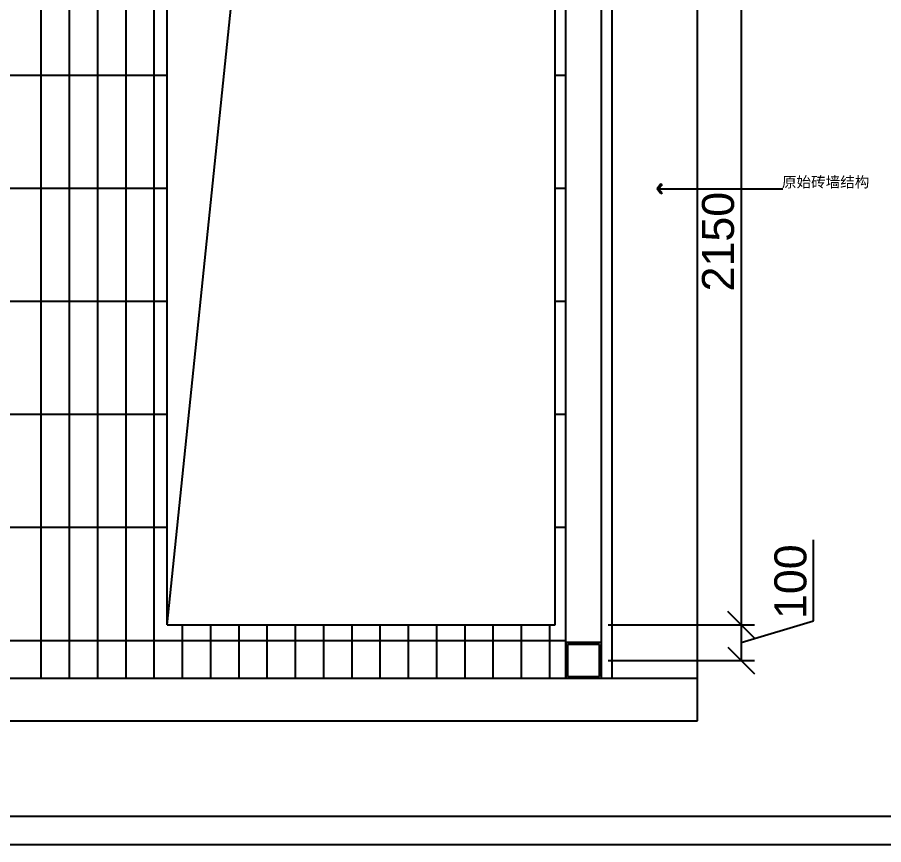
# Model space of a CAD drawing. Header units: inches. Extents: x -138455 to 599497, y -747149 to 13167.
# Drawn here: x 193965 to 196400, y -682794 to -680471 of the extents above; entities that cross this region are included whole.
import ezdxf

# ---------------------------------------------------------------- set-up
doc = ezdxf.new("R2010")
doc.units = ezdxf.units.IN
doc.header["$MEASUREMENT"] = 0
doc.layers.add('4-插座', color=20, linetype='Continuous')
doc.layers.add('标准图块', color=2, linetype='Continuous')
doc.styles.add('MtXpl_', font='')
doc.styles.get("Standard").update_dxf_attribs({"font": 'arial.ttf'})
doc.styles.get('MtXpl_').set_extended_font_data('SimSun')

msp = doc.modelspace()

# ---------------------------------------------------------------- linework, layer by layer
at = {"color": 255}
for p, q in [((195773.9, -680938), (195763, -680952.4)), ((195777.4, -680940.9), (195766.7, -680952.4)), ((195777.4, -680940.9), (195773.9, -680938)), ((195773.9, -680966.8), (195763, -680952.4)), ((195766.7, -680952.4), (195784.3, -680952.4)), ((195777.4, -680963.9), (195766.7, -680952.4)), ((195777.4, -680963.9), (195773.9, -680966.8)), ((197592.9, -682715.3), (191112, -682715.3))]:
    msp.add_line(p, q, dxfattribs=at)
at = {"color": 255, "linetype": 'ByBlock'}
for p, q in [((195961.9, -682139.3), (196036.9, -682214.3)), ((196036.9, -682214.3), (195961.9, -682139.3)), ((195961.9, -682239.3), (196036.9, -682314.3))]:
    msp.add_line(p, q, dxfattribs=at)
at = {"color": 255, "lineweight": -2}
msp.add_line((197672, -682794.4), (191033, -682794.4), dxfattribs=at)
at = {"color": 255}
for points in [[(195777.4, -680940.9), (195773.9, -680938), (195766.7, -680952.4), (195763, -680952.4)], [(195777.4, -680963.9), (195773.9, -680966.8), (195766.7, -680952.4), (195763, -680952.4)]]:
    msp.add_solid(points, dxfattribs=at)
at = {"layer": '4-插座', "color": 255, "linetype": 'ByBlock', "ltscale": 20}
for p, q in [((195876.4, -682446.8), (195876.4, -678606.8)), ((195606.4, -682326.8), (195606.4, -678726.8)), ((195636.4, -682326.8), (195636.4, -678726.8)), ((195999.4, -680026.8), (195999.4, -682176.8)), ((194386.4, -682176.8), (194584.1, -680262.8)), ((195773, -680952.4), (196116.6, -680952.4)), ((196202.9, -682165.8), (196202.9, -681938.2)), ((194386.4, -682176.8), (195476.4, -682176.8)), ((195625.2, -682176.8), (196036.9, -682176.8)), ((195625.2, -682176.8), (196036.9, -682176.8)), ((195999.4, -682226.8), (196202.9, -682165.8)), ((195999.4, -682176.8), (195999.4, -682276.8)), ((195606.4, -682226.8), (195506.4, -682226.8)), ((195506.4, -682226.8), (195506.4, -682326.8)), ((195601.4, -682231.8), (195511.4, -682231.8)), ((195511.4, -682231.8), (195511.4, -682321.8)), ((195601.4, -682321.8), (195601.4, -682231.8)), ((195606.4, -682326.8), (195606.4, -682226.8)), ((195625.2, -682276.8), (196036.9, -682276.8)), ((191506.4, -682326.8), (195876.4, -682326.8)), ((195506.4, -682326.8), (195606.4, -682326.8)), ((195511.4, -682321.8), (195601.4, -682321.8)), ((191506.4, -682446.8), (195876.4, -682446.8))]:
    msp.add_line(p, q, dxfattribs=at)
at = {"layer": '4-插座', "color": 255, "linetype": 'Continuous', "ltscale": 20}
for p, q in [((194270.8, -682326.8), (194270.8, -678970.6)), ((194350.2, -682326.8), (194350.2, -678968.8)), ((194032.7, -682326.8), (194032.7, -678976.3)), ((194112, -682326.8), (194112, -678974.4)), ((194191.4, -682326.8), (194191.4, -678972.5)), ((194386.4, -680634), (191606.4, -680634)), ((195506.4, -680634), (195476.4, -680634)), ((194386.4, -680951.5), (191606.4, -680951.5)), ((195506.4, -680951.5), (195476.4, -680951.5)), ((194386.4, -681269), (191606.4, -681269)), ((195506.4, -681269), (195476.4, -681269)), ((194386.4, -681586.5), (191606.4, -681586.5)), ((195506.4, -681586.5), (195476.4, -681586.5)), ((194386.4, -681904), (191606.4, -681904)), ((195506.4, -681904), (195476.4, -681904)), ((194429.5, -682326.8), (194429.5, -682176.8)), ((194508.9, -682326.8), (194508.9, -682176.8)), ((194588.3, -682326.8), (194588.3, -682176.8)), ((194667.7, -682326.8), (194667.7, -682176.8)), ((194747, -682326.8), (194747, -682176.8)), ((194826.4, -682326.8), (194826.4, -682176.8)), ((194905.8, -682326.8), (194905.8, -682176.8)), ((194985.2, -682326.8), (194985.2, -682176.8)), ((195064.5, -682326.8), (195064.5, -682176.8)), ((195143.9, -682326.8), (195143.9, -682176.8)), ((195223.3, -682326.8), (195223.3, -682176.8)), ((195302.7, -682326.8), (195302.7, -682176.8)), ((195382, -682326.8), (195382, -682176.8)), ((195461.4, -682326.8), (195461.4, -682176.8)), ((195506.4, -682221.5), (191606.4, -682221.5))]:
    msp.add_line(p, q, dxfattribs=at)
at = {"layer": '标准图块', "color": 255, "linetype": 'ByBlock', "ltscale": 20}
for p, q in [((195506.4, -682326.8), (195506.4, -678841.2)), ((194386.4, -682176.8), (194386.4, -680026.8)), ((195476.4, -682176.8), (195476.4, -680026.8))]:
    msp.add_line(p, q, dxfattribs=at)

# ---------------------------------------------------------------- texts
at = {"layer": '4-插座', "color": 255, "style": 'MtXpl_'}
msp.add_text('原始砖墙结构', height=30, dxfattribs=at).set_placement((196113.9, -680948.2))
at = {"layer": '4-插座', "color": 255}
for s, p in [('2150', (195979.1, -681240.5)), ('100', (196182.6, -682160.7))]:
    msp.add_text(s, height=90, rotation=90, dxfattribs=at).set_placement(p)

doc.saveas('drawing.dxf')
